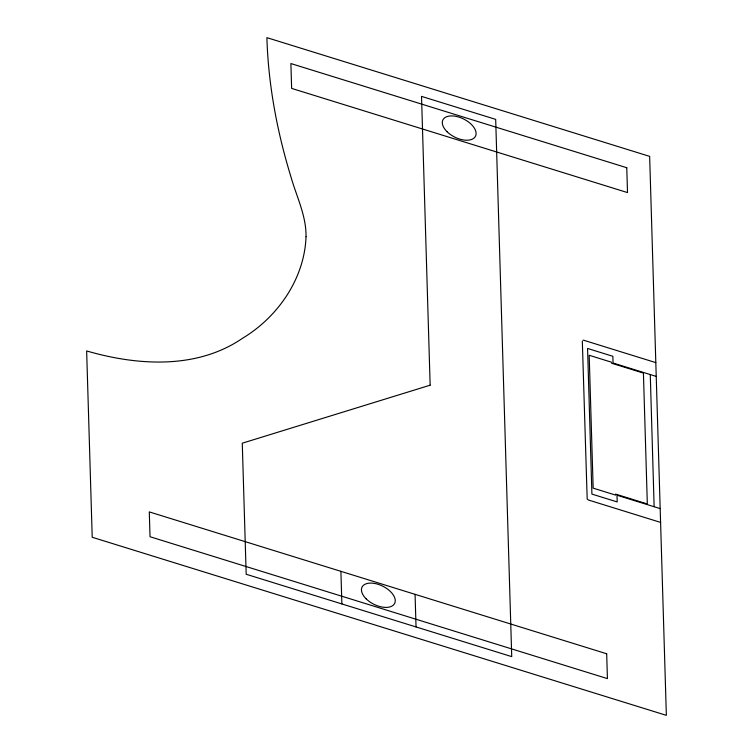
<?xml version="1.0" encoding="UTF-8"?>
<svg xmlns="http://www.w3.org/2000/svg" width="753" height="753" viewBox="0 0 753 753"><rect width="100%" height="100%" fill="white"/><g stroke="black" fill="none" stroke-linecap="round" stroke-linejoin="round"><path stroke-width="1.13" d="M654.131 506.731L650.272 374.561L613.055 363.012L612.848 356.291L587.566 348.451L591.914 494.1L617.196 501.94L616.999 495.21L660.183 508.604M650.272 374.561L656.23 376.406M655.816 362.617L583.716 340.252A1.478 0.819 26.6 0 0 583.076 340.187M611.596 362.231L589.185 355.275L593.157 488.142L615.568 495.098M611.624 363.238L643.42 373.093L647.326 503.955L615.53 494.09M660.588 522.403L588.498 500.039L587.18 499.004L582.323 341.147M415.063 594.333L416.042 626.938M340.902 571.329L341.881 603.944M306.029 236.762C304.494 278.563 277.998 316.872 242.739 338.144C196.975 369.591 137.573 365.732 86.642 350.945L92.214 537.265L666.358 715.35L649.651 156.37L266.891 37.65C268.294 84.816 277.085 131.577 290.884 176.635C296.456 196.458 306.377 215.697 306.029 236.762M430.151 385.188L242.268 443.206L246.184 574.257L511.729 656.625L495.681 119.379L421.52 96.375L430.151 385.188M626.769 167.731L290.893 63.553L291.637 88.402L627.513 192.58L626.769 167.731M606.683 653.773L149.282 511.899L150.026 536.738L607.426 678.613L606.683 653.773M366.203 598.889A18.223 10.081 26.6 0 0 394.61 603.492A18.223 10.081 26.6 0 0 374.26 583.387A18.223 10.081 26.6 0 0 366.203 598.889M447.047 131.7A18.223 10.081 26.6 0 0 475.454 136.302A18.223 10.081 26.6 0 0 455.104 116.197A18.223 10.081 26.6 0 0 447.047 131.7"/></g></svg>
